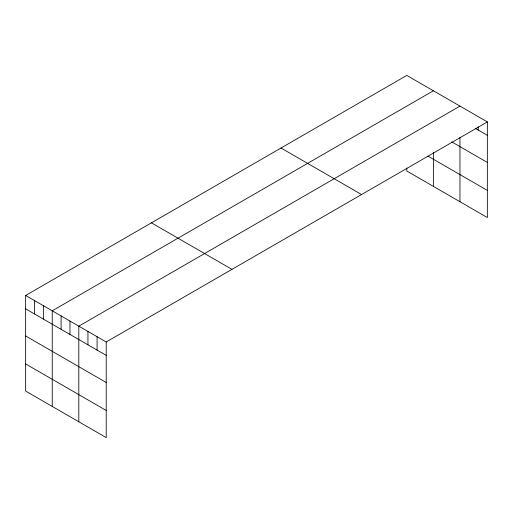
<?xml version="1.0" encoding="UTF-8"?>
<svg xmlns="http://www.w3.org/2000/svg" width="513" height="513" viewBox="0 0 513 513"><rect width="100%" height="100%" fill="white"/><g stroke="black" fill="none" stroke-linecap="round" stroke-linejoin="round"><path stroke-width="0.77" d="M25.65 295.462L106.21 341.972L106.21 437.589L25.65 391.079L25.65 295.462L406.79 75.411L487.35 121.921L487.35 217.538L406.79 171.028L406.79 168.014M433.376 90.763L52.236 310.814L52.236 406.424M459.962 106.108L78.816 326.159L78.816 421.776M106.21 341.972L487.35 121.921M475.609 128.532L487.35 135.31M451.78 141.909L487.35 162.441M427.925 156.093L487.35 190.4M281.015 148.026L361.575 194.542M151.425 222.847L231.985 269.357M25.65 308.845L106.21 355.362M25.65 335.983L106.21 382.493M25.65 363.941L106.21 410.451M478.219 126.891L478.219 130.039M459.962 137.587L459.962 201.724M433.376 152.252L433.376 186.373M97.079 336.701L97.079 350.084M87.947 331.43L87.947 344.813M69.96 321.042L69.96 334.431M61.098 315.925L61.098 329.314M43.374 305.697L43.374 319.08M34.512 300.58L34.512 313.962"/></g></svg>
